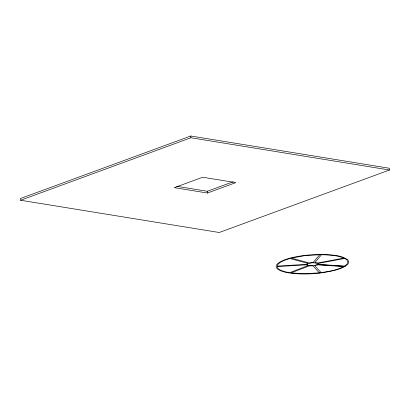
<?xml version="1.0" encoding="UTF-8"?>
<svg xmlns="http://www.w3.org/2000/svg" width="410" height="410" viewBox="0 0 410 410"><rect width="100%" height="100%" fill="white"/><g stroke="black" fill="none" stroke-linecap="round" stroke-linejoin="round"><path stroke-width="0.61" d="M306.219 264.353L307.92 263.369L289.911 258.51L284.919 260.109L280.66 262.123L278 264.245L277.175 266.116L306.219 264.363M345.133 266.372L347.864 264.199L348.818 262.026L347.957 259.966C340.208 254.379 329.881 254.989 320.774 254.456A36.341 9.466 -3.8 0 0 290.039 258.141L290.034 258.141A36.408 9.486 -3.8 0 0 289.67 273.029L289.706 273.034A36.341 9.466 -3.8 0 0 320.323 273.014L320.369 273.014C328.799 271.645 337.507 270.487 345.133 266.377L317.386 264.542M190.778 136.012L20.5 198.501L20.618 200.254L219.222 232.501L389.5 170.012L389.382 168.259L190.778 136.012L190.896 137.765L20.618 200.254M176.7 186.304L207.301 191.275L233.316 181.727M207.419 193.028L235.796 182.614L202.699 177.238L174.317 187.652L207.419 193.028L207.301 191.275M190.896 137.765L389.5 170.012M307.121 264.337L307.09 264.711A5.463 1.425 -3.8 0 0 309.089 265.542L314.475 265.429L317.494 264.491A5.463 1.425 -3.8 0 0 317.591 263.394L313.348 262.759A5.463 1.425 -3.8 0 0 309.294 263.266L307.121 264.337M318.837 263.651L318.514 264.358L344.748 266.116L344.313 266.321L346.973 264.204L347.905 262.082L347.065 260.073L344.487 258.269L344.918 258.423L318.549 263.353L318.837 263.651M319.8 254.677L313.066 262.538L309.324 262.989L291.341 258.126L304.804 255.655L320.569 254.702L319.8 254.677M321.522 254.733L314.839 262.533L317.776 262.974L343.954 258.08C336.861 255.22 329.076 254.923 321.522 254.733M317.719 264.834L314.777 265.634L321.127 272.635C328.835 271.379 336.779 270.272 343.764 266.577L317.719 264.834M307.884 265.629L289.629 272.686L284.668 271.681L280.486 270.175L277.908 268.371L277.165 266.592L306.224 264.839L307.884 265.629M309.299 265.839L291.054 272.896L304.404 273.742L320.154 272.793L319.416 272.911L312.999 265.844L309.299 265.839"/></g></svg>
